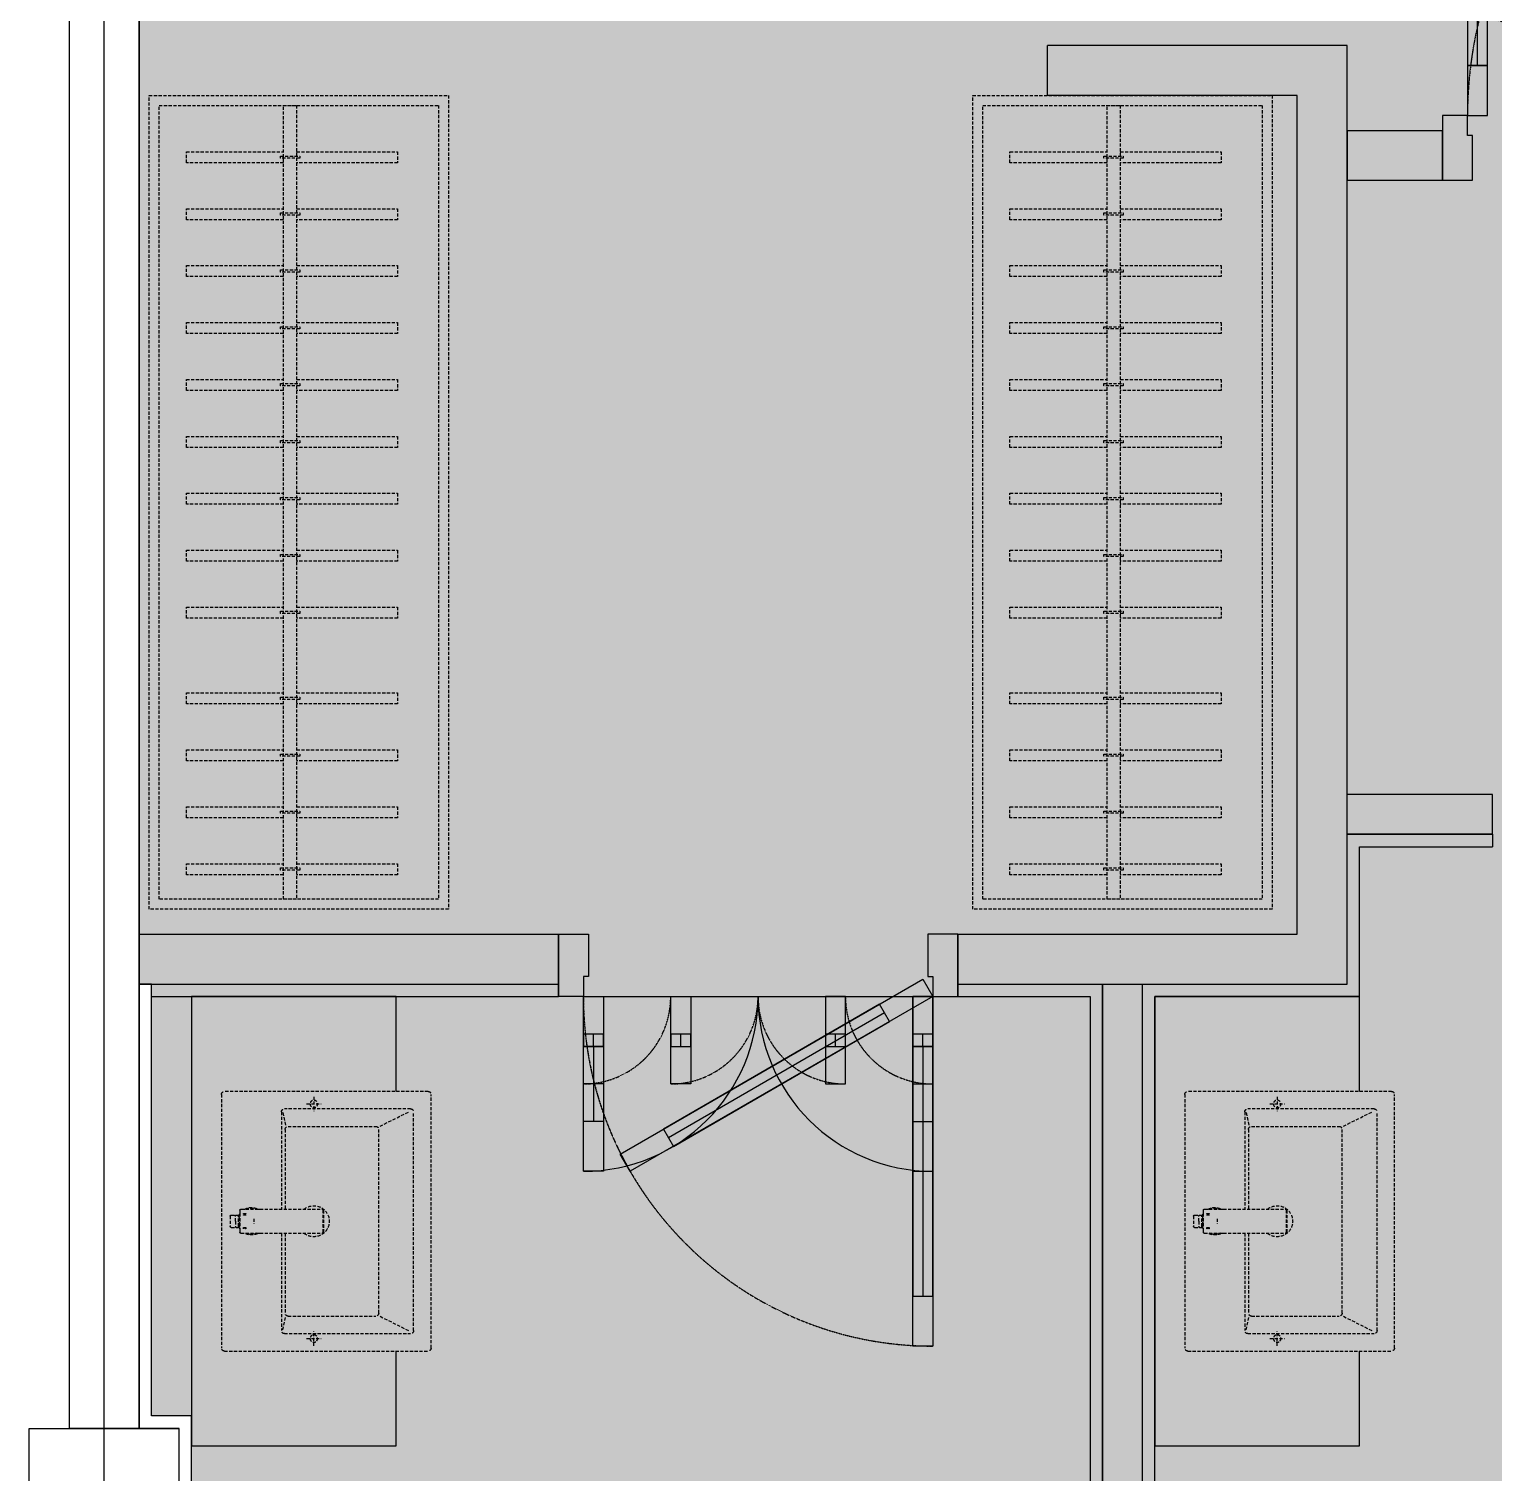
# Model space of a CAD drawing. Extents: x -523 to 13143, y -735 to 8898.
# Drawn here: x -107 to 2827, y 1742 to 4634 of the extents above; entities that cross this region are included whole.
import ezdxf

# ---------------------------------------------------------------- set-up
doc = ezdxf.new("R2010")
doc.units = 0
doc.linetypes.add('3PN_B$0$Z1_CH-TDH$0$CH-B1L', pattern=[0.375, 0.25, -0.125])
doc.linetypes.add('HIDDEN', pattern=[9.525, 6.35, -3.175])
doc.layers.get('0').update_dxf_attribs({"color": 231, "linetype": 'CONTINUOUS'})
doc.layers.get('DEFPOINTS').update_dxf_attribs({"color": 191, "linetype": 'CONTINUOUS'})
for name, color, linetype in [('A-AREA-SPACE', 130, 'CONTINUOUS'), ('A-AREA-WALL-CENTER', 210, 'CONTINUOUS'), ('A-CONC', 2, 'CONTINUOUS'), ('A-DOOR', 142, 'CONTINUOUS'), ('A-EQPM', 127, 'CONTINUOUS'), ('A-FNSH', 253, 'CONTINUOUS'), ('A-FURN', 251, 'CONTINUOUS'), ('A-HIDD', 45, 'HIDDEN'), ('A-PATT', 252, 'CONTINUOUS'), ('A-WALL', 1, 'CONTINUOUS'), ('A-WALL-INT', 31, 'CONTINUOUS')]:
    doc.layers.add(name, color=color, linetype=linetype)

# ---------------------------------------------------------------- blocks, each defined once
blk = doc.blocks.new('*U89')
at = {"layer": 'A-CONC', "linetype": 'CONTINUOUS'}
for p, q in [((-106.6, 1831.1), (193.4, 1831.1)), ((-106.6, -168.9), (193.4, -168.9))]:
    blk.add_line(p, q, dxfattribs=at)
at = {"layer": 'A-CONC'}
for p, q in [((-106.6, -168.9), (-106.6, 1831.1)), ((193.4, -168.9), (193.4, 1831.1))]:
    blk.add_line(p, q, dxfattribs=at)
blk = doc.blocks.new('*U90')
at = {"layer": 'A-WALL-INT'}
for p, q in [((-26.6, 6331.1), (-26.6, 1831.1)), ((113.4, 6331.1), (113.4, 1831.1))]:
    blk.add_line(p, q, dxfattribs=at)
at = {"layer": 'A-WALL-INT', "linetype": 'CONTINUOUS'}
blk.add_line((113.4, 1831.1), (-26.6, 1831.1), dxfattribs=at)
blk = doc.blocks.new('*U96')
at = {"layer": 'A-WALL-INT', "linetype": 'CONTINUOUS'}
for p, q in [((113.4, 2821.1), (113.4, 2721.1)), ((953.4, 2821.1), (953.4, 2721.1))]:
    blk.add_line(p, q, dxfattribs=at)
at = {"layer": 'A-WALL-INT'}
for p, q in [((113.4, 2821.1), (953.4, 2821.1)), ((113.4, 2721.1), (953.4, 2721.1))]:
    blk.add_line(p, q, dxfattribs=at)
blk = doc.blocks.new('*U98')
at = {"layer": 'A-WALL', "linetype": 'CONTINUOUS'}
for p, q in [((2043.4, 2721.1), (2123.4, 2721.1)), ((2043.4, -28.9), (2123.4, -28.9))]:
    blk.add_line(p, q, dxfattribs=at)
at = {"layer": 'A-WALL'}
for p, q in [((2043.4, -28.9), (2043.4, 2721.1)), ((2123.4, -28.9), (2123.4, 2721.1))]:
    blk.add_line(p, q, dxfattribs=at)
blk = doc.blocks.new('*U99')
at = {"layer": 'A-WALL-INT', "linetype": 'CONTINUOUS'}
for p, q in [((1933.4, 4501.1), (1933.4, 4601.1)), ((1753.4, 2821.1), (1753.4, 2721.1))]:
    blk.add_line(p, q, dxfattribs=at)
at = {"layer": 'A-WALL-INT'}
for p, q in [((2533.4, 4601.1), (1933.4, 4601.1)), ((2533.4, 2721.1), (2533.4, 4601.1)), ((2433.4, 4501.1), (1933.4, 4501.1)), ((2433.4, 2821.1), (2433.4, 4501.1)), ((1753.4, 2821.1), (2433.4, 2821.1)), ((1753.4, 2721.1), (2533.4, 2721.1))]:
    blk.add_line(p, q, dxfattribs=at)
blk = doc.blocks.new('*U100')
at = {"layer": 'A-WALL-INT', "linetype": 'CONTINUOUS'}
for p, q in [((2533.4, 4431.1), (2533.4, 4331.1)), ((2723.6, 4431.1), (2723.6, 4331.1))]:
    blk.add_line(p, q, dxfattribs=at)
at = {"layer": 'A-WALL-INT'}
for p, q in [((2533.4, 4431.1), (2723.6, 4431.1)), ((2533.4, 4331.1), (2723.6, 4331.1))]:
    blk.add_line(p, q, dxfattribs=at)
blk = doc.blocks.new('*U111')
at = {"layer": 'A-FNSH'}
for p, q in [((113.4, 1831.1), (113.4, 2721.1)), ((113.4, 2721.1), (953.4, 2721.1)), ((1753.4, 2721.1), (2043.4, 2721.1)), ((2043.4, 2721.1), (2043.4, -28.9)), ((138.4, 1856.1), (138.4, 2696.1)), ((138.4, 2696.1), (953.4, 2696.1)), ((1753.4, 2696.1), (2018.4, 2696.1)), ((2018.4, 2696.1), (2018.4, -3.9)), ((218.4, 1856.1), (138.4, 1856.1)), ((218.4, -3.9), (218.4, 1856.1)), ((193.4, 1831.1), (113.4, 1831.1)), ((193.4, -28.9), (193.4, 1831.1)), ((2043.4, -28.9), (193.4, -28.9)), ((2018.4, -3.9), (218.4, -3.9))]:
    blk.add_line(p, q, dxfattribs=at)
at = {"layer": 'A-FNSH', "linetype": 'CONTINUOUS'}
for p, q in [((953.4, 2721.1), (953.4, 2696.1)), ((1753.4, 2721.1), (1753.4, 2696.1))]:
    blk.add_line(p, q, dxfattribs=at)
blk = doc.blocks.new('*U5')
at = {"color": 250}
blk.add_line((146.6, -32.7), (666.2, -332.7), dxfattribs=at)
for p, q in [((90, -100), (50, -100)), ((70, -100), (70, -100)), ((270, -100), (270, -100)), ((630, -100), (630, -100)), ((810, -100), (850, -100)), ((830, -100), (830, -100)), ((90, -300), (50, -300)), ((810, -300), (850, -300))]:
    blk.add_line(p, q)
at = {"color": 251}
for p, q in [((70, -100), (70, -300)), ((70, -100), (70, -700)), ((830, -100), (830, -300))]:
    blk.add_line(p, q, dxfattribs=at)
for points in [[(0, 130), (60, 130), (60, 40), (50, 40), (50, 0), (0, 0)], [(900, 130), (840, 130), (840, 40), (850, 40), (850, 0), (900, 0)], [(50, 0), (742.8, -400), (762.8, -365.4), (70, 34.6)], [(50, 0), (90, 0), (90, -400), (50, -400)], [(50, 0), (50, -800), (90, -800), (90, 0)], [(50, 0), (90, 0), (90, -200), (50, -200)], [(250, 0), (290, 0), (290, -200), (250, -200)], [(650, 0), (610, 0), (610, -200), (650, -200)], [(850, 0), (810, 0), (810, -400), (850, -400)], [(850, 0), (810, 0), (810, -200), (850, -200)], [(136.6, -50), (156.6, -15.4), (676.2, -315.4), (656.2, -350)], [(50, -100), (90, -100), (90, -700), (50, -700)], [(50, -100), (90, -100), (90, -100), (50, -100)], [(250, -100), (290, -100), (290, -100), (250, -100)], [(610, -100), (650, -100), (650, -100), (610, -100)], [(810, -100), (850, -100), (850, -100), (810, -100)]]:
    blk.add_lwpolyline(points, close=True)
for centre, start, end in [((50, 0), 270, 0), ((850, 0), 180, 270)]:
    blk.add_arc(centre, 400, start, end, dxfattribs=at)
at = {"color": 0, "linetype": '3PN_B$0$Z1_CH-TDH$0$CH-B1L'}
blk.add_arc((50, 0), 800, 270, 0, dxfattribs=at)
at = {"linetype": '3PN_B$0$Z1_CH-TDH$0$CH-B1L'}
for centre, start, end in [((50, 0), 270, 0), ((250, 0), 270, 0), ((650, 0), 180, 270), ((850, 0), 180, 270)]:
    blk.add_arc(centre, 200, start, end, dxfattribs=at)
at = {"color": 250, "linetype": '3PN_B$0$Z1_CH-TDH$0$CH-B1L'}
blk.add_arc((50, 0), 800, 324.9505, 0, dxfattribs=at)
blk = doc.blocks.new('*U67')
at = {"color": 250}
blk.add_line((-146.6, -32.7), (-579.6, -282.7), dxfattribs=at)
for p, q in [((-730, -100), (-730, -75)), ((-555, -100), (-555, -75)), ((-245, -100), (-245, -75)), ((-70, -100), (-70, -75)), ((-710, -100), (-750, -100)), ((-90, -100), (-50, -100)), ((-710, -250), (-750, -250)), ((-90, -250), (-50, -250))]:
    blk.add_line(p, q)
at = {"color": 251}
for p, q in [((-730, -100), (-730, -250)), ((-70, -100), (-70, -250)), ((-70, -100), (-70, -600))]:
    blk.add_line(p, q, dxfattribs=at)
for points in [[(-800, 125), (-740, 125), (-740, 40), (-750, 40), (-750, 0), (-800, 0)], [(0, 125), (-60, 125), (-60, 40), (-50, 40), (-50, 0), (0, 0)], [(-50, 0), (-656.2, -350), (-676.2, -315.4), (-70, 34.6)], [(-750, 0), (-710, 0), (-710, -350), (-750, -350)], [(-750, 0), (-710, 0), (-710, -175), (-750, -175)], [(-575, 0), (-535, 0), (-535, -175), (-575, -175)], [(-225, 0), (-265, 0), (-265, -175), (-225, -175)], [(-50, 0), (-90, 0), (-90, -350), (-50, -350)], [(-50, 0), (-50, -700), (-90, -700), (-90, 0)], [(-50, 0), (-90, 0), (-90, -175), (-50, -175)], [(-136.6, -50), (-156.6, -15.4), (-589.6, -265.4), (-569.6, -300)], [(-710, -75), (-750, -75), (-750, -100), (-710, -100)], [(-535, -75), (-575, -75), (-575, -100), (-535, -100)], [(-225, -75), (-265, -75), (-265, -100), (-225, -100)], [(-50, -75), (-90, -75), (-90, -100), (-50, -100)], [(-50, -100), (-90, -100), (-90, -600), (-50, -600)]]:
    blk.add_lwpolyline(points, close=True)
for centre, start, end in [((-750, 0), 270, 0), ((-50, 0), 180, 270)]:
    blk.add_arc(centre, 350, start, end, dxfattribs=at)
at = {"color": 0, "linetype": '3PN_B$0$Z1_CH-TDH$0$CH-B1L'}
blk.add_arc((-50, 0), 700, 180, 270, dxfattribs=at)
at = {"linetype": '3PN_B$0$Z1_CH-TDH$0$CH-B1L'}
for centre, start, end in [((-750, 0), 270, 0), ((-575, 0), 270, 0), ((-225, 0), 180, 270), ((-50, 0), 180, 270)]:
    blk.add_arc(centre, 175, start, end, dxfattribs=at)
at = {"color": 250, "linetype": '3PN_B$0$Z1_CH-TDH$0$CH-B1L'}
blk.add_arc((-50, 0), 700, 180, 215.0495, dxfattribs=at)
blk = doc.blocks.new('S1_TUQUANAO_I1')
at = {"linetype": 'HIDDEN'}
for p, q in [((112.9, 295.6), (112.9, 497.7)), ((112.9, 497.7), (134.9, 497.7)), ((134.9, 497.7), (134.9, 295.6)), ((226.9, 295.6), (226.9, 497.7)), ((226.9, 497.7), (248.9, 497.7)), ((248.9, 497.7), (248.9, 295.6)), ((340.9, 295.6), (340.9, 497.7)), ((340.9, 497.7), (362.9, 497.7)), ((362.9, 497.7), (362.9, 295.6)), ((454.9, 295.6), (454.9, 497.7)), ((454.9, 497.7), (476.9, 497.7)), ((476.9, 497.7), (476.9, 295.6)), ((568.9, 295.6), (568.9, 497.7)), ((568.9, 497.7), (590.9, 497.7)), ((590.9, 497.7), (590.9, 295.6)), ((682.9, 295.6), (682.9, 497.7)), ((682.9, 497.7), (704.9, 497.7)), ((704.9, 497.7), (704.9, 295.6)), ((796.9, 295.6), (796.9, 497.7)), ((796.9, 497.7), (818.9, 497.7)), ((818.9, 497.7), (818.9, 295.6)), ((910.9, 295.6), (910.9, 497.7)), ((910.9, 497.7), (932.9, 497.7)), ((932.9, 497.7), (932.9, 295.6)), ((1024.9, 295.6), (1024.9, 497.7)), ((1024.9, 497.7), (1046.9, 497.7)), ((1046.9, 497.7), (1046.9, 295.6)), ((1196.9, 295.6), (1196.9, 497.7)), ((1196.9, 497.7), (1218.9, 497.7)), ((1218.9, 497.7), (1218.9, 295.6)), ((1310.9, 295.6), (1310.9, 497.7)), ((1310.9, 497.7), (1332.9, 497.7)), ((1332.9, 497.7), (1332.9, 295.6)), ((1424.9, 295.6), (1424.9, 497.7)), ((1424.9, 497.7), (1446.9, 497.7)), ((1446.9, 497.7), (1446.9, 295.6)), ((1538.9, 295.6), (1538.9, 497.7)), ((1538.9, 497.7), (1560.9, 497.7)), ((1560.9, 497.7), (1560.9, 295.6)), ((20, 269.2), (20, 295.6)), ((20, 295.6), (1610, 295.6)), ((121.3, 301.7), (125.7, 301.7)), ((121.3, 262.9), (121.3, 301.7)), ((125.7, 301.7), (125.7, 262.9)), ((235.3, 301.7), (239.7, 301.7)), ((235.3, 262.9), (235.3, 301.7)), ((239.7, 301.7), (239.7, 262.9)), ((349.3, 301.7), (353.7, 301.7)), ((349.3, 262.9), (349.3, 301.7)), ((353.7, 301.7), (353.7, 262.9)), ((463.3, 301.7), (467.7, 301.7)), ((463.3, 262.9), (463.3, 301.7)), ((467.7, 301.7), (467.7, 262.9)), ((577.3, 301.7), (581.7, 301.7)), ((577.3, 262.9), (577.3, 301.7)), ((581.7, 301.7), (581.7, 262.9)), ((691.3, 301.7), (695.7, 301.7)), ((691.3, 262.9), (691.3, 301.7)), ((695.7, 301.7), (695.7, 262.9)), ((805.3, 301.7), (809.7, 301.7)), ((805.3, 262.9), (805.3, 301.7)), ((809.7, 301.7), (809.7, 262.9)), ((919.3, 301.7), (923.7, 301.7)), ((919.3, 262.9), (919.3, 301.7)), ((923.7, 301.7), (923.7, 262.9)), ((1033.3, 301.7), (1037.7, 301.7)), ((1033.3, 262.9), (1033.3, 301.7)), ((1037.7, 301.7), (1037.7, 262.9)), ((1205.3, 301.7), (1209.7, 301.7)), ((1205.3, 262.9), (1205.3, 301.7)), ((1209.7, 301.7), (1209.7, 262.9)), ((1319.3, 301.7), (1323.7, 301.7)), ((1319.3, 262.9), (1319.3, 301.7)), ((1323.7, 301.7), (1323.7, 262.9)), ((1433.3, 301.7), (1437.7, 301.7)), ((1433.3, 262.9), (1433.3, 301.7)), ((1437.7, 301.7), (1437.7, 262.9)), ((1547.3, 301.7), (1551.7, 301.7)), ((1547.3, 262.9), (1547.3, 301.7)), ((1551.7, 301.7), (1551.7, 262.9)), ((1610, 295.6), (1610, 269.2)), ((1610, 269.2), (20, 269.2)), ((112.9, 74.6), (112.9, 269.2)), ((134.9, 269.2), (134.9, 74.6)), ((226.9, 74.6), (226.9, 269.2)), ((248.9, 269.2), (248.9, 74.6)), ((340.9, 74.6), (340.9, 269.2)), ((362.9, 269.2), (362.9, 74.6)), ((454.9, 74.6), (454.9, 269.2)), ((476.9, 269.2), (476.9, 74.6)), ((568.9, 74.6), (568.9, 269.2)), ((590.9, 269.2), (590.9, 74.6)), ((682.9, 74.6), (682.9, 269.2)), ((704.9, 269.2), (704.9, 74.6)), ((796.9, 74.6), (796.9, 269.2)), ((818.9, 269.2), (818.9, 74.6)), ((910.9, 74.6), (910.9, 269.2)), ((932.9, 269.2), (932.9, 74.6)), ((1024.9, 74.6), (1024.9, 269.2)), ((1046.9, 269.2), (1046.9, 74.6)), ((1196.9, 74.6), (1196.9, 269.2)), ((1218.9, 269.2), (1218.9, 74.6)), ((1310.9, 74.6), (1310.9, 269.2)), ((1332.9, 269.2), (1332.9, 74.6)), ((1424.9, 74.6), (1424.9, 269.2)), ((1446.9, 269.2), (1446.9, 74.6)), ((1538.9, 74.6), (1538.9, 269.2)), ((1560.9, 269.2), (1560.9, 74.6)), ((125.7, 262.9), (121.3, 262.9)), ((239.7, 262.9), (235.3, 262.9)), ((353.7, 262.9), (349.3, 262.9)), ((467.7, 262.9), (463.3, 262.9)), ((581.7, 262.9), (577.3, 262.9)), ((695.7, 262.9), (691.3, 262.9)), ((809.7, 262.9), (805.3, 262.9)), ((923.7, 262.9), (919.3, 262.9)), ((1037.7, 262.9), (1033.3, 262.9)), ((1209.7, 262.9), (1205.3, 262.9)), ((1323.7, 262.9), (1319.3, 262.9)), ((1437.7, 262.9), (1433.3, 262.9)), ((1551.7, 262.9), (1547.3, 262.9)), ((134.9, 74.6), (112.9, 74.6)), ((248.9, 74.6), (226.9, 74.6)), ((362.9, 74.6), (340.9, 74.6)), ((476.9, 74.6), (454.9, 74.6)), ((590.9, 74.6), (568.9, 74.6)), ((704.9, 74.6), (682.9, 74.6)), ((818.9, 74.6), (796.9, 74.6)), ((932.9, 74.6), (910.9, 74.6)), ((1046.9, 74.6), (1024.9, 74.6)), ((1218.9, 74.6), (1196.9, 74.6)), ((1332.9, 74.6), (1310.9, 74.6)), ((1446.9, 74.6), (1424.9, 74.6)), ((1560.9, 74.6), (1538.9, 74.6))]:
    blk.add_line(p, q, dxfattribs=at)
for points in [[(1630, 600), (1630, 0), (0, 0), (0, 600)], [(1610, 580), (1610, 20), (20, 20), (20, 580)]]:
    blk.add_lwpolyline(points, close=True, dxfattribs=at)
blk = doc.blocks.new('S1_LAVABO_I1')
at = {"linetype": 'HIDDEN', "extrusion": (0, 0, -1)}
for p, q in [((190, 474), (190, 66)), ((704, 480), (196, 480)), ((710, 66), (710, 474)), ((669, 445), (231, 445)), ((225, 439), (225, 186)), ((259.6, 377.6), (231.2, 434.4)), ((640.4, 377.6), (668.8, 434.4)), ((675, 186), (675, 439)), ((260, 193.5), (260, 369)), ((634, 375), (266, 375)), ((640, 193.5), (640, 369)), ((428, 264.4), (472, 264.4)), ((428, 264.4), (472, 264.4)), ((200.5, 245), (229.5, 245)), ((215, 230.5), (215, 259.5)), ((426, 261.7), (426, 262.4)), ((426, 99), (426, 261.7)), ((472, 263.7), (428, 263.7)), ((474, 261.7), (474, 262.4)), ((474, 99), (474, 261.7)), ((699.5, 245), (670.5, 245)), ((685, 230.5), (685, 259.5)), ((231, 180), (426, 180)), ((232.4, 183), (257.6, 188.4)), ((266, 187.5), (426, 187.5)), ((474, 187.5), (634, 187.5)), ((474, 180), (669, 180)), ((667.6, 183), (642.4, 188.4)), ((423.5, 130), (424.6, 130)), ((445, 125), (455, 125)), ((474, 130), (474, 131.6)), ((475.4, 130), (476.5, 130)), ((428, 97), (434.4, 97)), ((434.4, 97), (465.6, 97)), ((434.4, 97), (435.6, 96.3)), ((434.5, 103.8), (434.5, 108.8)), ((434.5, 108.8), (435.1, 108.8)), ((435.1, 103.8), (434.5, 103.8)), ((435.1, 103.8), (434.5, 103.8)), ((435.1, 108.8), (435.1, 106.6)), ((435.1, 106.6), (436.9, 106.6)), ((436.9, 106), (435.1, 106)), ((435.1, 106), (435.1, 103.8)), ((436.9, 106), (435.1, 106)), ((435.1, 106), (435.1, 106)), ((435.6, 96.3), (438, 95)), ((436.9, 106.6), (436.9, 108.8)), ((436.9, 108.8), (437.5, 108.8)), ((436.9, 103.8), (436.9, 106)), ((436.9, 106), (436.9, 106)), ((437.5, 103.8), (436.9, 103.8)), ((437.5, 103.8), (436.9, 103.8)), ((437.5, 108.8), (437.5, 103.8)), ((437.5, 79.6), (437.5, 93.7)), ((439, 94), (439.5, 94)), ((442.5, 95.7), (439.5, 95.7)), ((460.5, 94), (439.5, 94)), ((450, 88.1), (439.5, 88.1)), ((442.5, 95.5), (457.5, 95.5)), ((450, 88.1), (460.5, 88.1)), ((460.5, 95.7), (457.5, 95.7)), ((461, 94), (460.5, 94)), ((462, 95), (464.4, 96.3)), ((462.5, 104.1), (462.5, 108.5)), ((462.5, 79.6), (462.5, 93.7)), ((462.8, 108.8), (465.5, 108.8)), ((465.5, 103.8), (462.8, 103.8)), ((465.5, 103.8), (462.8, 103.8)), ((462.8, 103.8), (462.8, 103.8)), ((465.5, 108.2), (463.1, 108.2)), ((463.1, 108.2), (463.1, 104.4)), ((465.5, 108.2), (463.1, 108.2)), ((463.1, 108.2), (463.1, 108.2)), ((463.1, 104.4), (465.5, 104.4)), ((464.4, 96.3), (465.6, 97)), ((465.5, 108.8), (465.5, 108.2)), ((465.5, 104.4), (465.5, 103.8)), ((465.6, 97), (472, 97)), ((196, 60), (704, 60)), ((439.5, 77.6), (460.5, 77.6))]:
    blk.add_line(p, q, dxfattribs=at)
at = {"linetype": 'CONTINUOUS'}
blk.add_lwpolyline([(190, 410), (0, 410), (0, 0), (0, 0), (900, 0), (900, 0), (900, 410), (710, 410)], dxfattribs=at)
at = {"linetype": 'HIDDEN'}
for points in [[(426, 262.4, 0), (426, 262.4, 0), (426, 262.5, 0), (426, 262.5, 0), (426, 262.5, 0), (426, 262.5, 0), (426, 262.6, 0), (426, 262.6, 0), (426, 262.6, 0), (426, 262.6, 0), (426.1, 262.6, 0), (426.1, 262.7, 0), (426.1, 262.7, 0), (426.1, 262.7, 0), (426.1, 262.7, 0), (426.1, 262.8, 0), (426.1, 262.8, 0), (426.1, 262.8, 0), (426.1, 262.8, 0), (426.1, 262.9, 0), (426.1, 262.9, 0), (426.1, 262.9, 0), (426.1, 262.9, 0), (426.1, 263, 0), (426.1, 263, 0), (426.1, 263, 0), (426.1, 263, 0), (426.1, 263, 0), (426.2, 263.1, 0), (426.2, 263.1, 0), (426.2, 263.1, 0), (426.2, 263.1, 0), (426.2, 263.2, 0), (426.2, 263.2, 0), (426.2, 263.2, 0), (426.2, 263.2, 0), (426.2, 263.2, 0), (426.2, 263.3, 0), (426.2, 263.3, 0), (426.3, 263.3, 0), (426.3, 263.3, 0), (426.3, 263.4, 0), (426.3, 263.4, 0), (426.3, 263.4, 0), (426.3, 263.4, 0), (426.3, 263.4, 0), (426.3, 263.5, 0), (426.4, 263.5, 0), (426.4, 263.5, 0), (426.4, 263.5, 0), (426.4, 263.5, 0), (426.4, 263.6, 0), (426.4, 263.6, 0), (426.4, 263.6, 0), (426.5, 263.6, 0), (426.5, 263.6, 0), (426.5, 263.7, 0), (426.5, 263.7, 0), (426.5, 263.7, 0), (426.5, 263.7, 0), (426.6, 263.7, 0), (426.6, 263.7, 0), (426.6, 263.8, 0), (426.6, 263.8, 0), (426.6, 263.8, 0), (426.6, 263.8, 0), (426.7, 263.8, 0), (426.7, 263.8, 0), (426.7, 263.9, 0), (426.7, 263.9, 0), (426.7, 263.9, 0), (426.7, 263.9, 0), (426.8, 263.9, 0), (426.8, 263.9, 0), (426.8, 264, 0), (426.8, 264, 0), (426.8, 264, 0), (426.9, 264, 0), (426.9, 264, 0), (426.9, 264, 0), (426.9, 264, 0), (426.9, 264.1, 0), (427, 264.1, 0), (427, 264.1, 0), (427, 264.1, 0), (427, 264.1, 0), (427, 264.1, 0), (427.1, 264.1, 0), (427.1, 264.1, 0), (427.1, 264.2, 0), (427.1, 264.2, 0), (427.2, 264.2, 0), (427.2, 264.2, 0), (427.2, 264.2, 0), (427.2, 264.2, 0), (427.2, 264.2, 0), (427.3, 264.2, 0), (427.3, 264.2, 0), (427.3, 264.2, 0), (427.3, 264.2, 0), (427.4, 264.3, 0), (427.4, 264.3, 0), (427.4, 264.3, 0), (427.4, 264.3, 0), (427.5, 264.3, 0), (427.5, 264.3, 0), (427.5, 264.3, 0), (427.5, 264.3, 0), (427.5, 264.3, 0), (427.6, 264.3, 0), (427.6, 264.3, 0), (427.6, 264.3, 0), (427.6, 264.3, 0), (427.7, 264.3, 0), (427.7, 264.3, 0), (427.7, 264.3, 0), (427.7, 264.4, 0), (427.8, 264.4, 0), (427.8, 264.4, 0), (427.8, 264.4, 0), (427.8, 264.4, 0), (427.9, 264.4, 0), (427.9, 264.4, 0), (427.9, 264.4, 0), (427.9, 264.4, 0), (428, 264.4, 0), (428, 264.4, 0), (428, 264.4, 0), (428, 264.4, 0)], [(472, 264.4, 0), (472, 264.4, 0), (472, 264.4, 0), (472, 264.4, 0), (472.1, 264.4, 0), (472.1, 264.4, 0), (472.1, 264.4, 0), (472.1, 264.4, 0), (472.2, 264.4, 0), (472.2, 264.4, 0), (472.2, 264.4, 0), (472.2, 264.4, 0), (472.3, 264.4, 0), (472.3, 264.3, 0), (472.3, 264.3, 0), (472.3, 264.3, 0), (472.4, 264.3, 0), (472.4, 264.3, 0), (472.4, 264.3, 0), (472.4, 264.3, 0), (472.5, 264.3, 0), (472.5, 264.3, 0), (472.5, 264.3, 0), (472.5, 264.3, 0), (472.5, 264.3, 0), (472.6, 264.3, 0), (472.6, 264.3, 0), (472.6, 264.3, 0), (472.6, 264.3, 0), (472.7, 264.2, 0), (472.7, 264.2, 0), (472.7, 264.2, 0), (472.7, 264.2, 0), (472.8, 264.2, 0), (472.8, 264.2, 0), (472.8, 264.2, 0), (472.8, 264.2, 0), (472.8, 264.2, 0), (472.9, 264.2, 0), (472.9, 264.2, 0), (472.9, 264.1, 0), (472.9, 264.1, 0), (473, 264.1, 0), (473, 264.1, 0), (473, 264.1, 0), (473, 264.1, 0), (473, 264.1, 0), (473.1, 264.1, 0), (473.1, 264, 0), (473.1, 264, 0), (473.1, 264, 0), (473.1, 264, 0), (473.2, 264, 0), (473.2, 264, 0), (473.2, 264, 0), (473.2, 263.9, 0), (473.2, 263.9, 0), (473.3, 263.9, 0), (473.3, 263.9, 0), (473.3, 263.9, 0), (473.3, 263.9, 0), (473.3, 263.8, 0), (473.3, 263.8, 0), (473.4, 263.8, 0), (473.4, 263.8, 0), (473.4, 263.8, 0), (473.4, 263.8, 0), (473.4, 263.7, 0), (473.4, 263.7, 0), (473.5, 263.7, 0), (473.5, 263.7, 0), (473.5, 263.7, 0), (473.5, 263.7, 0), (473.5, 263.6, 0), (473.5, 263.6, 0), (473.6, 263.6, 0), (473.6, 263.6, 0), (473.6, 263.6, 0), (473.6, 263.5, 0), (473.6, 263.5, 0), (473.6, 263.5, 0), (473.6, 263.5, 0), (473.7, 263.5, 0), (473.7, 263.4, 0), (473.7, 263.4, 0), (473.7, 263.4, 0), (473.7, 263.4, 0), (473.7, 263.4, 0), (473.7, 263.3, 0), (473.7, 263.3, 0), (473.8, 263.3, 0), (473.8, 263.3, 0), (473.8, 263.2, 0), (473.8, 263.2, 0), (473.8, 263.2, 0), (473.8, 263.2, 0), (473.8, 263.2, 0), (473.8, 263.1, 0), (473.8, 263.1, 0), (473.8, 263.1, 0), (473.8, 263.1, 0), (473.9, 263, 0), (473.9, 263, 0), (473.9, 263, 0), (473.9, 263, 0), (473.9, 263, 0), (473.9, 262.9, 0), (473.9, 262.9, 0), (473.9, 262.9, 0), (473.9, 262.9, 0), (473.9, 262.8, 0), (473.9, 262.8, 0), (473.9, 262.8, 0), (473.9, 262.8, 0), (473.9, 262.7, 0), (473.9, 262.7, 0), (473.9, 262.7, 0), (473.9, 262.7, 0), (473.9, 262.6, 0), (474, 262.6, 0), (474, 262.6, 0), (474, 262.6, 0), (474, 262.6, 0), (474, 262.5, 0), (474, 262.5, 0), (474, 262.5, 0), (474, 262.5, 0), (474, 262.4, 0), (474, 262.4, 0)]]:
    blk.add_polyline3d(points, dxfattribs=at)
for points in [[(426, 130.6, 0), (426, 130.6, 0), (426, 130.7, 0), (426, 130.7, 0), (426, 130.7, 0), (426, 130.7, 0), (426, 130.7, 0), (426, 130.7, 0), (426, 130.7, 0), (426, 130.7, 0), (426, 130.8, 0), (426, 130.8, 0), (426, 130.8, 0), (426, 130.8, 0), (426, 130.8, 0), (426, 130.8, 0), (426, 130.8, 0), (426, 130.9, 0), (426, 130.9, 0), (426, 130.9, 0), (426, 130.9, 0), (426, 130.9, 0), (426, 130.9, 0), (426, 130.9, 0), (426, 131, 0), (426, 131, 0), (426, 131, 0), (426, 131, 0), (426, 131, 0), (426, 131, 0), (426, 131.1, 0), (426, 131.1, 0), (426, 131.1, 0), (426, 131.1, 0), (426, 131.1, 0), (426, 131.1, 0), (426, 131.2, 0), (426, 131.2, 0), (426, 131.2, 0), (426, 131.2, 0), (426, 131.2, 0), (426, 131.2, 0), (426, 131.3, 0), (426, 131.3, 0), (426, 131.3, 0), (426, 131.3, 0), (426, 131.3, 0), (426, 131.3, 0), (426, 131.4, 0), (426, 131.4, 0), (426, 131.4, 0), (426, 131.4, 0), (426, 131.4, 0), (426, 131.5, 0), (426, 131.5, 0), (426, 131.5, 0), (426, 131.5, 0), (426, 131.5, 0), (426, 131.6, 0), (426, 131.6, 0), (426, 131.6, 0), (426, 131.6, 0), (426, 131.6, 0), (426, 131.7, 0), (426, 131.7, 0), (426, 131.7, 0), (426, 131.7, 0), (426, 131.8, 0), (426, 131.8, 0), (426, 131.8, 0), (426, 131.8, 0), (426, 131.8, 0), (426, 131.9, 0), (426, 131.9, 0), (426, 131.9, 0), (426, 131.9, 0), (426, 132, 0), (426, 132, 0), (426, 132, 0), (426, 132, 0), (426, 132.1, 0), (426, 132.1, 0), (426, 132.1, 0), (426, 132.1, 0), (426, 132.2, 0), (426, 132.2, 0), (426, 132.2, 0), (426, 132.2, 0), (426, 132.3, 0), (426, 132.3, 0), (426, 132.3, 0), (426, 132.3, 0), (426, 132.4, 0), (426, 132.4, 0), (426, 132.4, 0), (426, 132.4, 0), (426, 132.5, 0), (426, 132.5, 0), (426, 132.5, 0), (426, 132.6, 0), (426, 132.6, 0), (426, 132.6, 0), (426, 132.6, 0), (426, 132.7, 0), (426, 132.7, 0), (426, 132.7, 0), (426, 132.7, 0), (426, 132.8, 0), (426, 132.8, 0), (426, 132.8, 0), (426, 132.9, 0), (426, 132.9, 0), (426, 132.9, 0), (426, 132.9, 0), (426, 133, 0), (426, 133, 0), (426, 133, 0), (426, 133.1, 0), (426, 133.1, 0), (426, 133.1, 0), (426, 133.2, 0), (426, 133.2, 0), (426, 133.2, 0), (426, 133.2, 0), (426, 133.3, 0), (426, 133.3, 0), (426, 133.3, 0), (426, 133.4, 0), (426, 133.4, 0), (426, 133.4, 0), (426, 133.5, 0), (426, 133.5, 0), (426, 133.5, 0), (426, 133.5, 0), (426, 133.6, 0), (426, 133.6, 0), (426, 133.6, 0), (426, 133.7, 0), (426, 133.7, 0), (426, 133.7, 0), (426, 133.8, 0), (426, 133.8, 0), (426, 133.8, 0), (426, 133.9, 0), (426, 133.9, 0), (426, 133.9, 0), (426, 134, 0), (426, 134, 0), (426, 134, 0), (426, 134.1, 0), (426, 134.1, 0), (426, 134.1, 0), (426, 134.2, 0), (426, 134.2, 0), (426, 134.2, 0), (426, 134.3, 0), (426, 134.3, 0), (426, 134.3, 0), (426, 134.4, 0), (426, 134.4, 0), (426, 134.4, 0), (426, 134.5, 0), (426, 134.5, 0), (426, 134.5, 0), (426, 134.6, 0), (426, 134.6, 0), (426, 134.6, 0), (426, 134.7, 0), (426, 134.7, 0), (426, 134.8, 0), (426, 134.8, 0), (426, 134.8, 0), (426, 134.9, 0), (426, 134.9, 0), (426, 134.9, 0), (426, 135, 0), (426, 135, 0), (426, 135, 0), (426, 135.1, 0), (426, 135.1, 0), (426, 135.2, 0), (426, 135.2, 0), (426, 135.2, 0), (426, 135.3, 0), (426, 135.3, 0), (426, 135.3, 0), (426, 135.4, 0), (426, 135.4, 0), (426, 135.5, 0), (426, 135.5, 0), (426, 135.5, 0), (426, 135.6, 0), (426, 135.6, 0), (426, 135.6, 0), (426, 135.7, 0), (426, 135.7, 0), (426, 135.8, 0), (426, 135.8, 0), (426, 135.8, 0), (426, 135.9, 0), (426, 135.9, 0), (426, 136, 0), (426, 136, 0), (426, 136, 0), (426, 136.1, 0), (426, 136.1, 0), (426, 136.2, 0), (426, 136.2, 0), (426, 136.2, 0), (426, 136.3, 0), (426, 136.3, 0), (426, 136.4, 0), (426, 136.4, 0), (426, 136.4, 0), (426, 136.5, 0), (426, 136.5, 0), (426, 136.6, 0), (426, 136.6, 0), (426, 136.6, 0), (426, 136.7, 0), (426, 136.7, 0), (426, 136.8, 0), (426, 136.8, 0), (426, 136.8, 0), (426, 136.9, 0), (426, 136.9, 0), (426, 137, 0), (426, 137, 0), (426, 137.1, 0), (426, 137.1, 0), (426, 137.1, 0), (426, 137.2, 0), (426, 137.2, 0), (426, 137.3, 0), (426, 137.3, 0), (426, 137.4, 0), (426, 137.4, 0), (426, 137.4, 0), (426, 137.5, 0), (426, 137.5, 0), (426, 137.6, 0), (426, 137.6, 0), (426, 137.7, 0), (426, 137.7, 0), (426, 137.7, 0), (426, 137.8, 0), (426, 137.8, 0), (426, 137.9, 0), (426, 137.9, 0), (426, 138, 0), (426, 138, 0), (426, 138.1, 0), (426, 138.1, 0), (426, 138.1, 0), (426, 138.2, 0), (426, 138.2, 0), (426, 138.3, 0), (426, 138.3, 0), (426, 138.4, 0), (426, 138.4, 0), (426, 138.5, 0), (426, 138.5, 0), (426, 138.5, 0), (426, 138.6, 0), (426, 138.6, 0), (426, 138.7, 0), (426, 138.7, 0), (426, 138.8, 0), (426, 138.8, 0), (426, 138.9, 0), (426, 138.9, 0), (426, 139, 0), (426, 139, 0), (426, 139.1, 0), (426, 139.1, 0), (426, 139.1, 0), (426, 139.2, 0), (426, 139.2, 0), (426, 139.3, 0), (426, 139.3, 0), (426, 139.4, 0), (426, 139.4, 0), (426, 139.5, 0), (426, 139.5, 0), (426, 139.6, 0), (426, 139.6, 0), (426, 139.7, 0), (426, 139.7, 0)], [(474, 130.6, 0), (474, 130.6, 0), (474, 130.7, 0), (474, 130.7, 0), (474, 130.7, 0), (474, 130.7, 0), (474, 130.7, 0), (474, 130.7, 0), (474, 130.7, 0), (474, 130.7, 0), (474, 130.8, 0), (474, 130.8, 0), (474, 130.8, 0), (474, 130.8, 0), (474, 130.8, 0), (474, 130.8, 0), (474, 130.8, 0), (474, 130.9, 0), (474, 130.9, 0), (474, 130.9, 0), (474, 130.9, 0), (474, 130.9, 0), (474, 130.9, 0), (474, 130.9, 0), (474, 131, 0), (474, 131, 0), (474, 131, 0), (474, 131, 0), (474, 131, 0), (474, 131, 0), (474, 131.1, 0), (474, 131.1, 0), (474, 131.1, 0), (474, 131.1, 0), (474, 131.1, 0), (474, 131.1, 0), (474, 131.2, 0), (474, 131.2, 0), (474, 131.2, 0), (474, 131.2, 0), (474, 131.2, 0), (474, 131.2, 0), (474, 131.3, 0), (474, 131.3, 0), (474, 131.3, 0), (474, 131.3, 0), (474, 131.3, 0), (474, 131.3, 0), (474, 131.4, 0), (474, 131.4, 0), (474, 131.4, 0), (474, 131.4, 0), (474, 131.4, 0), (474, 131.5, 0), (474, 131.5, 0), (474, 131.5, 0), (474, 131.5, 0), (474, 131.5, 0), (474, 131.6, 0), (474, 131.6, 0), (474, 131.6, 0), (474, 131.6, 0), (474, 131.6, 0), (474, 131.7, 0), (474, 131.7, 0), (474, 131.7, 0), (474, 131.7, 0), (474, 131.8, 0), (474, 131.8, 0), (474, 131.8, 0), (474, 131.8, 0), (474, 131.8, 0), (474, 131.9, 0), (474, 131.9, 0), (474, 131.9, 0), (474, 131.9, 0), (474, 132, 0), (474, 132, 0), (474, 132, 0), (474, 132, 0), (474, 132.1, 0), (474, 132.1, 0), (474, 132.1, 0), (474, 132.1, 0), (474, 132.2, 0), (474, 132.2, 0), (474, 132.2, 0), (474, 132.2, 0), (474, 132.3, 0), (474, 132.3, 0), (474, 132.3, 0), (474, 132.3, 0), (474, 132.4, 0), (474, 132.4, 0), (474, 132.4, 0), (474, 132.4, 0), (474, 132.5, 0), (474, 132.5, 0), (474, 132.5, 0), (474, 132.6, 0), (474, 132.6, 0), (474, 132.6, 0), (474, 132.6, 0), (474, 132.7, 0), (474, 132.7, 0), (474, 132.7, 0), (474, 132.7, 0), (474, 132.8, 0), (474, 132.8, 0), (474, 132.8, 0), (474, 132.9, 0), (474, 132.9, 0), (474, 132.9, 0), (474, 132.9, 0), (474, 133, 0), (474, 133, 0), (474, 133, 0), (474, 133.1, 0), (474, 133.1, 0), (474, 133.1, 0), (474, 133.2, 0), (474, 133.2, 0), (474, 133.2, 0), (474, 133.2, 0), (474, 133.3, 0), (474, 133.3, 0), (474, 133.3, 0), (474, 133.4, 0), (474, 133.4, 0), (474, 133.4, 0), (474, 133.5, 0), (474, 133.5, 0), (474, 133.5, 0), (474, 133.5, 0), (474, 133.6, 0), (474, 133.6, 0), (474, 133.6, 0), (474, 133.7, 0), (474, 133.7, 0), (474, 133.7, 0), (474, 133.8, 0), (474, 133.8, 0), (474, 133.8, 0), (474, 133.9, 0), (474, 133.9, 0), (474, 133.9, 0), (474, 134, 0), (474, 134, 0), (474, 134, 0), (474, 134.1, 0), (474, 134.1, 0), (474, 134.1, 0), (474, 134.2, 0), (474, 134.2, 0), (474, 134.2, 0), (474, 134.3, 0), (474, 134.3, 0), (474, 134.3, 0), (474, 134.4, 0), (474, 134.4, 0), (474, 134.4, 0), (474, 134.5, 0), (474, 134.5, 0), (474, 134.5, 0), (474, 134.6, 0), (474, 134.6, 0), (474, 134.6, 0), (474, 134.7, 0), (474, 134.7, 0), (474, 134.8, 0), (474, 134.8, 0), (474, 134.8, 0), (474, 134.9, 0), (474, 134.9, 0), (474, 134.9, 0), (474, 135, 0), (474, 135, 0), (474, 135, 0), (474, 135.1, 0), (474, 135.1, 0), (474, 135.2, 0), (474, 135.2, 0), (474, 135.2, 0), (474, 135.3, 0), (474, 135.3, 0), (474, 135.3, 0), (474, 135.4, 0), (474, 135.4, 0), (474, 135.5, 0), (474, 135.5, 0), (474, 135.5, 0), (474, 135.6, 0), (474, 135.6, 0), (474, 135.6, 0), (474, 135.7, 0), (474, 135.7, 0), (474, 135.8, 0), (474, 135.8, 0), (474, 135.8, 0), (474, 135.9, 0), (474, 135.9, 0), (474, 136, 0), (474, 136, 0), (474, 136, 0), (474, 136.1, 0), (474, 136.1, 0), (474, 136.2, 0), (474, 136.2, 0), (474, 136.2, 0), (474, 136.3, 0), (474, 136.3, 0), (474, 136.4, 0), (474, 136.4, 0), (474, 136.4, 0), (474, 136.5, 0), (474, 136.5, 0), (474, 136.6, 0), (474, 136.6, 0), (474, 136.6, 0), (474, 136.7, 0), (474, 136.7, 0), (474, 136.8, 0), (474, 136.8, 0), (474, 136.8, 0), (474, 136.9, 0), (474, 136.9, 0), (474, 137, 0), (474, 137, 0), (474, 137.1, 0), (474, 137.1, 0), (474, 137.1, 0), (474, 137.2, 0), (474, 137.2, 0), (474, 137.3, 0), (474, 137.3, 0), (474, 137.4, 0), (474, 137.4, 0), (474, 137.4, 0), (474, 137.5, 0), (474, 137.5, 0), (474, 137.6, 0), (474, 137.6, 0), (474, 137.7, 0), (474, 137.7, 0), (474, 137.7, 0), (474, 137.8, 0), (474, 137.8, 0), (474, 137.9, 0), (474, 137.9, 0), (474, 138, 0), (474, 138, 0), (474, 138.1, 0), (474, 138.1, 0), (474, 138.1, 0), (474, 138.2, 0), (474, 138.2, 0), (474, 138.3, 0), (474, 138.3, 0), (474, 138.4, 0), (474, 138.4, 0), (474, 138.5, 0), (474, 138.5, 0), (474, 138.5, 0), (474, 138.6, 0), (474, 138.6, 0), (474, 138.7, 0), (474, 138.7, 0), (474, 138.8, 0), (474, 138.8, 0), (474, 138.9, 0), (474, 138.9, 0), (474, 139, 0), (474, 139, 0), (474, 139.1, 0), (474, 139.1, 0), (474, 139.1, 0), (474, 139.2, 0), (474, 139.2, 0), (474, 139.3, 0), (474, 139.3, 0), (474, 139.4, 0), (474, 139.4, 0), (474, 139.5, 0), (474, 139.5, 0), (474, 139.6, 0), (474, 139.6, 0), (474, 139.7, 0), (474, 139.7, 0)], [(439.5, 88.1, 0), (439.5, 88.1, 0), (439.5, 88.1, 0), (439.5, 88.1, 0), (439.5, 88.1, 0), (439.5, 88.1, 0), (439.5, 88.1, 0), (439.5, 88.1, 0), (439.5, 88.1, 0), (439.5, 88.1, 0), (439.5, 88.1, 0), (439.5, 88.1, 0), (439.5, 88.1, 0), (439.5, 88.1, 0), (439.5, 88.1, 0), (439.5, 88.1, 0), (439.5, 88.1, 0), (439.5, 88.1, 0), (439.5, 88.1, 0), (439.4, 88.1, 0), (439.4, 88.1, 0), (439.4, 88.1, 0), (439.4, 88.1, 0), (439.4, 88.1, 0), (439.4, 88.1, 0), (439.4, 88.1, 0), (439.4, 88.1, 0), (439.4, 88.1, 0), (439.4, 88.1, 0), (439.4, 88.1, 0), (439.4, 88.1, 0), (439.4, 88.1, 0), (439.4, 88.1, 0), (439.4, 88.1, 0), (439.4, 88.1, 0), (439.4, 88.1, 0), (439.4, 88.1, 0), (439.4, 88.1, 0), (439.4, 88.1, 0), (439.4, 88.1, 0), (439.4, 88.1, 0), (439.4, 88.1, 0), (439.4, 88.1, 0), (439.4, 88.1, 0), (439.4, 88.1, 0), (439.4, 88.1, 0), (439.4, 88.1, 0), (439.4, 88.1, 0), (439.4, 88.1, 0), (439.3, 88.1, 0), (439.3, 88.1, 0), (439.3, 88.1, 0), (439.3, 88.1, 0), (439.3, 88.1, 0), (439.3, 88.1, 0), (439.3, 88.1, 0), (439.3, 88.1, 0), (439.3, 88.1, 0), (439.3, 88.1, 0), (439.3, 88.1, 0), (439.3, 88.1, 0), (439.3, 88.1, 0), (439.3, 88.1, 0), (439.3, 88.1, 0), (439.3, 88.1, 0), (439.3, 88.1, 0), (439.3, 88.1, 0), (439.3, 88.1, 0), (439.3, 88.1, 0), (439.3, 88.1, 0), (439.3, 88.1, 0), (439.3, 88.1, 0), (439.3, 88.1, 0), (439.3, 88.1, 0), (439.3, 88.1, 0), (439.3, 88.1, 0), (439.3, 88.1, 0), (439.3, 88.1, 0), (439.3, 88.1, 0), (439.3, 88.1, 0), (439.2, 88.1, 0), (439.2, 88.1, 0), (439.2, 88.1, 0), (439.2, 88.1, 0), (439.2, 88.1, 0), (439.2, 88.1, 0), (439.2, 88.1, 0), (439.2, 88.1, 0), (439.2, 88.1, 0), (439.2, 88.1, 0), (439.2, 88.1, 0), (439.2, 88.1, 0), (439.2, 88.1, 0), (439.2, 88.1, 0), (439.2, 88.1, 0), (439.2, 88.1, 0), (439.2, 88.1, 0), (439.2, 88.1, 0), (439.2, 88.1, 0), (439.2, 88.1, 0), (439.2, 88.1, 0), (439.2, 88.1, 0), (439.2, 88.1, 0), (439.2, 88.1, 0), (439.2, 88.1, 0), (439.2, 88.1, 0), (439.2, 88.1, 0), (439.2, 88.1, 0), (439.2, 88.1, 0), (439.2, 88.1, 0), (439.2, 88.1, 0), (439.2, 88.1, 0), (439.2, 88.1, 0), (439.2, 88.1, 0), (439.2, 88.1, 0), (439.2, 88.1, 0), (439.2, 88.1, 0), (439.1, 88.1, 0), (439.1, 88.1, 0), (439.1, 88.1, 0), (439.1, 88.1, 0), (439.1, 88.1, 0), (439.1, 88.1, 0), (439.1, 88.1, 0), (439.1, 88.1, 0), (439.1, 88.1, 0), (439.1, 88.1, 0), (439.1, 88.1, 0), (439.1, 88.1, 0), (439.1, 88.1, 0), (439.1, 88.1, 0), (439.1, 88.1, 0), (439.1, 88.1, 0), (439.1, 88.1, 0), (439.1, 88.1, 0), (439.1, 88.1, 0), (439.1, 88.1, 0), (439.1, 88.1, 0), (439.1, 88.1, 0), (439.1, 88.1, 0), (439.1, 88.1, 0), (439.1, 88.1, 0), (439.1, 88.1, 0), (439.1, 88.1, 0), (439.1, 88.1, 0), (439.1, 88.1, 0), (439.1, 88.1, 0), (439.1, 88.1, 0), (439.1, 88.1, 0), (439.1, 88.1, 0), (439.1, 88.1, 0), (439.1, 88.1, 0), (439.1, 88.1, 0), (439.1, 88.1, 0), (439.1, 88.1, 0), (439.1, 88.1, 0), (439.1, 88.1, 0), (439.1, 88.1, 0), (439.1, 88.1, 0), (439.1, 88.1, 0), (439.1, 88.1, 0), (439.1, 88.1, 0), (439.1, 88.1, 0), (439.1, 88.1, 0), (439.1, 88.1, 0), (439.1, 88.1, 0), (439.1, 88.1, 0), (439.1, 88.1, 0), (439.1, 88.1, 0), (439.1, 88.1, 0), (439.1, 88.1, 0), (439.1, 88.1, 0), (439, 88.1, 0), (439, 88.1, 0), (439, 88.1, 0), (439, 88.1, 0), (439, 88.1, 0), (439, 88.1, 0), (439, 88.1, 0), (439, 88.1, 0), (439, 88.1, 0), (439, 88.1, 0), (439, 88.1, 0), (439, 88.1, 0), (439, 88.1, 0), (439, 88.1, 0), (439, 88.1, 0), (439, 88.1, 0), (439, 88.1, 0), (439, 88.1, 0), (439, 88.1, 0), (439, 88.1, 0), (439, 88.1, 0), (439, 88.1, 0), (439, 88.1, 0), (439, 88.1, 0), (439, 88.1, 0), (439, 88.1, 0), (439, 88.1, 0), (439, 88.1, 0), (439, 88.1, 0), (439, 88.1, 0), (439, 88.1, 0), (439, 88.1, 0), (439, 88.1, 0), (439, 88.1, 0), (439, 88.1, 0), (439, 88.1, 0), (439, 88.1, 0), (439, 88.1, 0), (439, 88.1, 0), (439, 88.1, 0), (439, 88.1, 0), (439, 88.1, 0), (439, 88.1, 0), (439, 88.1, 0), (439, 88.1, 0), (439, 88.1, 0), (439, 88.1, 0), (439, 88.1, 0), (439, 88.1, 0), (439, 88.1, 0), (439, 88.1, 0), (439, 88.1, 0)], [(460.5, 88.1, 0), (460.5, 88.1, 0), (460.5, 88.1, 0), (460.5, 88.1, 0), (460.5, 88.1, 0), (460.5, 88.1, 0), (460.5, 88.1, 0), (460.5, 88.1, 0), (460.5, 88.1, 0), (460.5, 88.1, 0), (460.5, 88.1, 0), (460.5, 88.1, 0), (460.5, 88.1, 0), (460.5, 88.1, 0), (460.5, 88.1, 0), (460.5, 88.1, 0), (460.5, 88.1, 0), (460.5, 88.1, 0), (460.5, 88.1, 0), (460.6, 88.1, 0), (460.6, 88.1, 0), (460.6, 88.1, 0), (460.6, 88.1, 0), (460.6, 88.1, 0), (460.6, 88.1, 0), (460.6, 88.1, 0), (460.6, 88.1, 0), (460.6, 88.1, 0), (460.6, 88.1, 0), (460.6, 88.1, 0), (460.6, 88.1, 0), (460.6, 88.1, 0), (460.6, 88.1, 0), (460.6, 88.1, 0), (460.6, 88.1, 0), (460.6, 88.1, 0), (460.6, 88.1, 0), (460.6, 88.1, 0), (460.6, 88.1, 0), (460.6, 88.1, 0), (460.6, 88.1, 0), (460.6, 88.1, 0), (460.6, 88.1, 0), (460.6, 88.1, 0), (460.6, 88.1, 0), (460.6, 88.1, 0), (460.6, 88.1, 0), (460.6, 88.1, 0), (460.6, 88.1, 0), (460.7, 88.1, 0), (460.7, 88.1, 0), (460.7, 88.1, 0), (460.7, 88.1, 0), (460.7, 88.1, 0), (460.7, 88.1, 0), (460.7, 88.1, 0), (460.7, 88.1, 0), (460.7, 88.1, 0), (460.7, 88.1, 0), (460.7, 88.1, 0), (460.7, 88.1, 0), (460.7, 88.1, 0), (460.7, 88.1, 0), (460.7, 88.1, 0), (460.7, 88.1, 0), (460.7, 88.1, 0), (460.7, 88.1, 0), (460.7, 88.1, 0), (460.7, 88.1, 0), (460.7, 88.1, 0), (460.7, 88.1, 0), (460.7, 88.1, 0), (460.7, 88.1, 0), (460.7, 88.1, 0), (460.7, 88.1, 0), (460.7, 88.1, 0), (460.7, 88.1, 0), (460.7, 88.1, 0), (460.7, 88.1, 0), (460.7, 88.1, 0), (460.8, 88.1, 0), (460.8, 88.1, 0), (460.8, 88.1, 0), (460.8, 88.1, 0), (460.8, 88.1, 0), (460.8, 88.1, 0), (460.8, 88.1, 0), (460.8, 88.1, 0), (460.8, 88.1, 0), (460.8, 88.1, 0), (460.8, 88.1, 0), (460.8, 88.1, 0), (460.8, 88.1, 0), (460.8, 88.1, 0), (460.8, 88.1, 0), (460.8, 88.1, 0), (460.8, 88.1, 0), (460.8, 88.1, 0), (460.8, 88.1, 0), (460.8, 88.1, 0), (460.8, 88.1, 0), (460.8, 88.1, 0), (460.8, 88.1, 0), (460.8, 88.1, 0), (460.8, 88.1, 0), (460.8, 88.1, 0), (460.8, 88.1, 0), (460.8, 88.1, 0), (460.8, 88.1, 0), (460.8, 88.1, 0), (460.8, 88.1, 0), (460.8, 88.1, 0), (460.8, 88.1, 0), (460.8, 88.1, 0), (460.8, 88.1, 0), (460.8, 88.1, 0), (460.8, 88.1, 0), (460.9, 88.1, 0), (460.9, 88.1, 0), (460.9, 88.1, 0), (460.9, 88.1, 0), (460.9, 88.1, 0), (460.9, 88.1, 0), (460.9, 88.1, 0), (460.9, 88.1, 0), (460.9, 88.1, 0), (460.9, 88.1, 0), (460.9, 88.1, 0), (460.9, 88.1, 0), (460.9, 88.1, 0), (460.9, 88.1, 0), (460.9, 88.1, 0), (460.9, 88.1, 0), (460.9, 88.1, 0), (460.9, 88.1, 0), (460.9, 88.1, 0), (460.9, 88.1, 0), (460.9, 88.1, 0), (460.9, 88.1, 0), (460.9, 88.1, 0), (460.9, 88.1, 0), (460.9, 88.1, 0), (460.9, 88.1, 0), (460.9, 88.1, 0), (460.9, 88.1, 0), (460.9, 88.1, 0), (460.9, 88.1, 0), (460.9, 88.1, 0), (460.9, 88.1, 0), (460.9, 88.1, 0), (460.9, 88.1, 0), (460.9, 88.1, 0), (460.9, 88.1, 0), (460.9, 88.1, 0), (460.9, 88.1, 0), (460.9, 88.1, 0), (460.9, 88.1, 0), (460.9, 88.1, 0), (460.9, 88.1, 0), (460.9, 88.1, 0), (460.9, 88.1, 0), (460.9, 88.1, 0), (460.9, 88.1, 0), (460.9, 88.1, 0), (460.9, 88.1, 0), (460.9, 88.1, 0), (460.9, 88.1, 0), (460.9, 88.1, 0), (460.9, 88.1, 0), (460.9, 88.1, 0), (460.9, 88.1, 0), (460.9, 88.1, 0), (461, 88.1, 0), (461, 88.1, 0), (461, 88.1, 0), (461, 88.1, 0), (461, 88.1, 0), (461, 88.1, 0), (461, 88.1, 0), (461, 88.1, 0), (461, 88.1, 0), (461, 88.1, 0), (461, 88.1, 0), (461, 88.1, 0), (461, 88.1, 0), (461, 88.1, 0), (461, 88.1, 0), (461, 88.1, 0), (461, 88.1, 0), (461, 88.1, 0), (461, 88.1, 0), (461, 88.1, 0), (461, 88.1, 0), (461, 88.1, 0), (461, 88.1, 0), (461, 88.1, 0), (461, 88.1, 0), (461, 88.1, 0), (461, 88.1, 0), (461, 88.1, 0), (461, 88.1, 0), (461, 88.1, 0), (461, 88.1, 0), (461, 88.1, 0), (461, 88.1, 0), (461, 88.1, 0), (461, 88.1, 0), (461, 88.1, 0), (461, 88.1, 0), (461, 88.1, 0), (461, 88.1, 0), (461, 88.1, 0), (461, 88.1, 0), (461, 88.1, 0), (461, 88.1, 0), (461, 88.1, 0), (461, 88.1, 0), (461, 88.1, 0), (461, 88.1, 0), (461, 88.1, 0), (461, 88.1, 0), (461, 88.1, 0), (461, 88.1, 0), (461, 88.1, 0)]]:
    blk.add_polyline3d(points)
at = {"linetype": 'HIDDEN', "extrusion": (0, 0, -1)}
for centre in [(-215, 245), (-685, 245)]:
    blk.add_circle(centre, 7.5, dxfattribs=at)
for centre, radius, start, end in [((-196, 474), 6, 0, 90), ((-704, 474), 6, 90, 180), ((-231, 439), 6, 0, 90), ((-669, 439), 6, 90, 180), ((-266, 369), 6, 0, 90), ((-634, 369), 6, 90, 180), ((-450, 245), 31, 320.6269, 219.3731), ((-428, 261.7), 1.99, 0.2151, 90.2135), ((-472, 261.7), 1.99, 89.7865, 179.7849), ((-231, 186), 6, 270, 0), ((-266, 193.5), 6, 270, 0), ((-634, 193.5), 6, 180, 270), ((-669, 186), 6, 180, 270), ((-450, 119.7), 27.5, 330.7771, 28.3518), ((-450, 119.7), 26.5, 334.9124, 25.3161), ((-450, 119.7), 27.5, 151.7159, 209.2229), ((-450, 119.7), 26.5, 155.7793, 205.0876), ((-428, 99), 2, 270, 0), ((-439.5, 93.7), 2, 0, 39.6372), ((-439, 92.5), 1.5, 0, 90), ((-439, 89.6), 1.5, 270, 0), ((-439.5, 93.7), 2, 40.4673, 90), ((-460.5, 93.7), 2, 90, 139.7844), ((-461, 92.5), 1.5, 90, 180), ((-461, 89.6), 1.5, 180, 270), ((-460.5, 93.7), 2, 140.3553, 180), ((-462.8, 108.5), 0.298, 0.2151, 90.2135), ((-462.8, 104.1), 0.298, 269.7865, 359.7849), ((-462.8, 104.1), 0.298, 269.7865, 359.7849), ((-472, 99), 2, 180, 270), ((-196, 66), 6, 270, 0), ((-439.5, 79.6), 2, 270, 0), ((-460.5, 79.6), 2, 180, 270), ((-704, 66), 6, 180, 270)]:
    blk.add_arc(centre, radius, start, end, dxfattribs=at)
blk = doc.blocks.new('*U112')
at = {"layer": 'A-WALL', "linetype": 'CONTINUOUS'}
for p, q in [((2533.4, 3021.1), (2533.4, 3101.1)), ((2824.6, 3021.1), (2824.6, 3101.1))]:
    blk.add_line(p, q, dxfattribs=at)
at = {"layer": 'A-WALL'}
for p, q in [((2824.6, 3101.1), (2533.4, 3101.1)), ((2824.6, 3021.1), (2533.4, 3021.1))]:
    blk.add_line(p, q, dxfattribs=at)
blk = doc.blocks.new('*U113')
at = {"layer": 'A-FNSH'}
for p, q in [((2533.4, 2721.1), (2533.4, 3021.1)), ((2533.4, 3021.1), (2824.6, 3021.1)), ((2558.4, 2696.1), (2558.4, 2996.1)), ((2558.4, 2996.1), (2824.6, 2996.1)), ((2123.4, 1101.4), (2123.4, 2721.1)), ((2123.4, 2721.1), (2533.4, 2721.1)), ((2148.4, 1126.4), (2148.4, 2696.1)), ((2148.4, 2696.1), (2558.4, 2696.1))]:
    blk.add_line(p, q, dxfattribs=at)
at = {"layer": 'A-FNSH', "linetype": 'CONTINUOUS'}
blk.add_line((2824.6, 3021.1), (2824.6, 2996.1), dxfattribs=at)
blk = doc.blocks.new('*U114')
at = {"layer": 'A-PATT', "color": 254, "linetype": 'CONTINUOUS'}
for p, q in [((113.4, 4431.1), (113.4, 6316.1)), ((113.4, 4416.1), (113.4, 4431.1)), ((113.4, 4216.1), (113.4, 4416.1)), ((113.4, 3371.1), (113.4, 4216.1)), ((113.4, 2721.1), (113.4, 3371.1)), ((138.4, 1856.1), (138.4, 2721.1)), ((218.4, 1831.1), (218.4, 1856.1)), ((218.4, 1126.5), (218.4, 1831.1))]:
    blk.add_line(p, q, dxfattribs=at)
at = {"layer": 'A-PATT', "color": 254, "linetype": 'CONTINUOUS', "extrusion": (0, 0, -1)}
for points in [[(-113.4, 6316.1), (-12378.4, 4431.1), (-113.4, 4431.1)], [(-113.4, 6316.1), (-12378.4, 6316.1), (-12378.4, 4431.1)], [(-113.4, 4431.1), (-12543.4, 4416.1), (-113.4, 4416.1)], [(-113.4, 4431.1), (-12543.4, 4431.1), (-12543.4, 4416.1)], [(-113.4, 4416.1), (-11101.9, 4216.1), (-113.4, 4216.1)], [(-113.4, 4416.1), (-11101.9, 4416.1), (-11101.9, 4216.1)], [(-113.4, 4216.1), (-12543.4, 3371.1), (-113.4, 3371.1)], [(-113.4, 4216.1), (-12543.4, 4216.1), (-12543.4, 3371.1)], [(-113.4, 3371.1), (-12378.7, 2721.1), (-113.4, 2721.1)], [(-113.4, 3371.1), (-12378.7, 3371.1), (-12378.7, 2721.1)], [(-138.4, 2721.1), (-12378.7, 1856.1), (-138.4, 1856.1)], [(-138.4, 2721.1), (-12378.7, 2721.1), (-12378.7, 1856.1)], [(-218.4, 1856.1), (-12378.7, 1831.1), (-218.4, 1831.1)], [(-218.4, 1856.1), (-12378.7, 1856.1), (-12378.7, 1831.1)], [(-218.4, 1831.1), (-8493.4, 1126.5), (-218.4, 1126.5)], [(-218.4, 1831.1), (-8493.4, 1831.1), (-8493.4, 1126.5)]]:
    blk.add_solid(points, dxfattribs=at)

msp = doc.modelspace()

# ---------------------------------------------------------------- linework, layer by layer
at = {"layer": 'A-AREA-SPACE'}
msp.add_lwpolyline([(8493.4, -28.9), (2578.5, -28.9), (2573.2, 1126.2), (2038, 1126.5), (2043.4, -3.9), (218.4, -3.9), (218.4, 1856.1), (138.4, 1856.1), (138.4, 2721.1), (113.4, 2721.1), (113.4, 6316.1), (203.4, 6316.1), (203.4, 8166.1)], dxfattribs=at)
at = {"layer": 'A-AREA-WALL-CENTER'}
msp.add_lwpolyline([(43.4, 8256.1), (4118.6, 8256.1), (4118.6, 8331.1), (8493.4, 8331.1), (8493.4, 8256.1), (12468.4, 8256.1), (12468.4, 4431.1), (12543.4, 4431.1), (12543.4, 3371.1), (12543.4, 3371.1), (12468.4, 3371.1), (12468.4, -98.9), (43.4, -98.9)], close=True, dxfattribs=at)
at = {"layer": 'A-FNSH'}
msp.add_line((1003.4, 2696.1), (1663.4, 2696.1), dxfattribs=at)
at = {"layer": 'DEFPOINTS'}
msp.add_line((43.4, -735.5), (43.4, 8897.7), dxfattribs=at)

# ---------------------------------------------------------------- block references
at = {"layer": 'A-DOOR', "rotation": 180}
msp.add_blockref('*U5', (3624.6, 4461.1), dxfattribs=at)
at = {"layer": 'A-DOOR'}
msp.add_blockref('*U67', (1753.4, 2696.1), dxfattribs=at)
at = {"layer": 'A-EQPM', "rotation": 270}
for p in [(218.4, 2696.1), (2148.4, 2696.1)]:
    msp.add_blockref('S1_LAVABO_I1', p, dxfattribs=at)
at = {"layer": 'A-FURN', "rotation": 270}
for p in [(133.4, 4501.1), (1783.4, 4501.1)]:
    msp.add_blockref('S1_TUQUANAO_I1', p, dxfattribs=at)
at = {"layer": 'A-HIDD'}
for name in ['*U90', '*U99', '*U100', '*U112', '*U113', '*U96', '*U111', '*U98', '*U89']:
    msp.add_blockref(name, (0, 0), dxfattribs=at)
at = {"layer": 'A-PATT', "color": 254, "linetype": 'CONTINUOUS'}
msp.add_blockref('*U114', (0, 0), dxfattribs=at)

doc.saveas('drawing.dxf')
